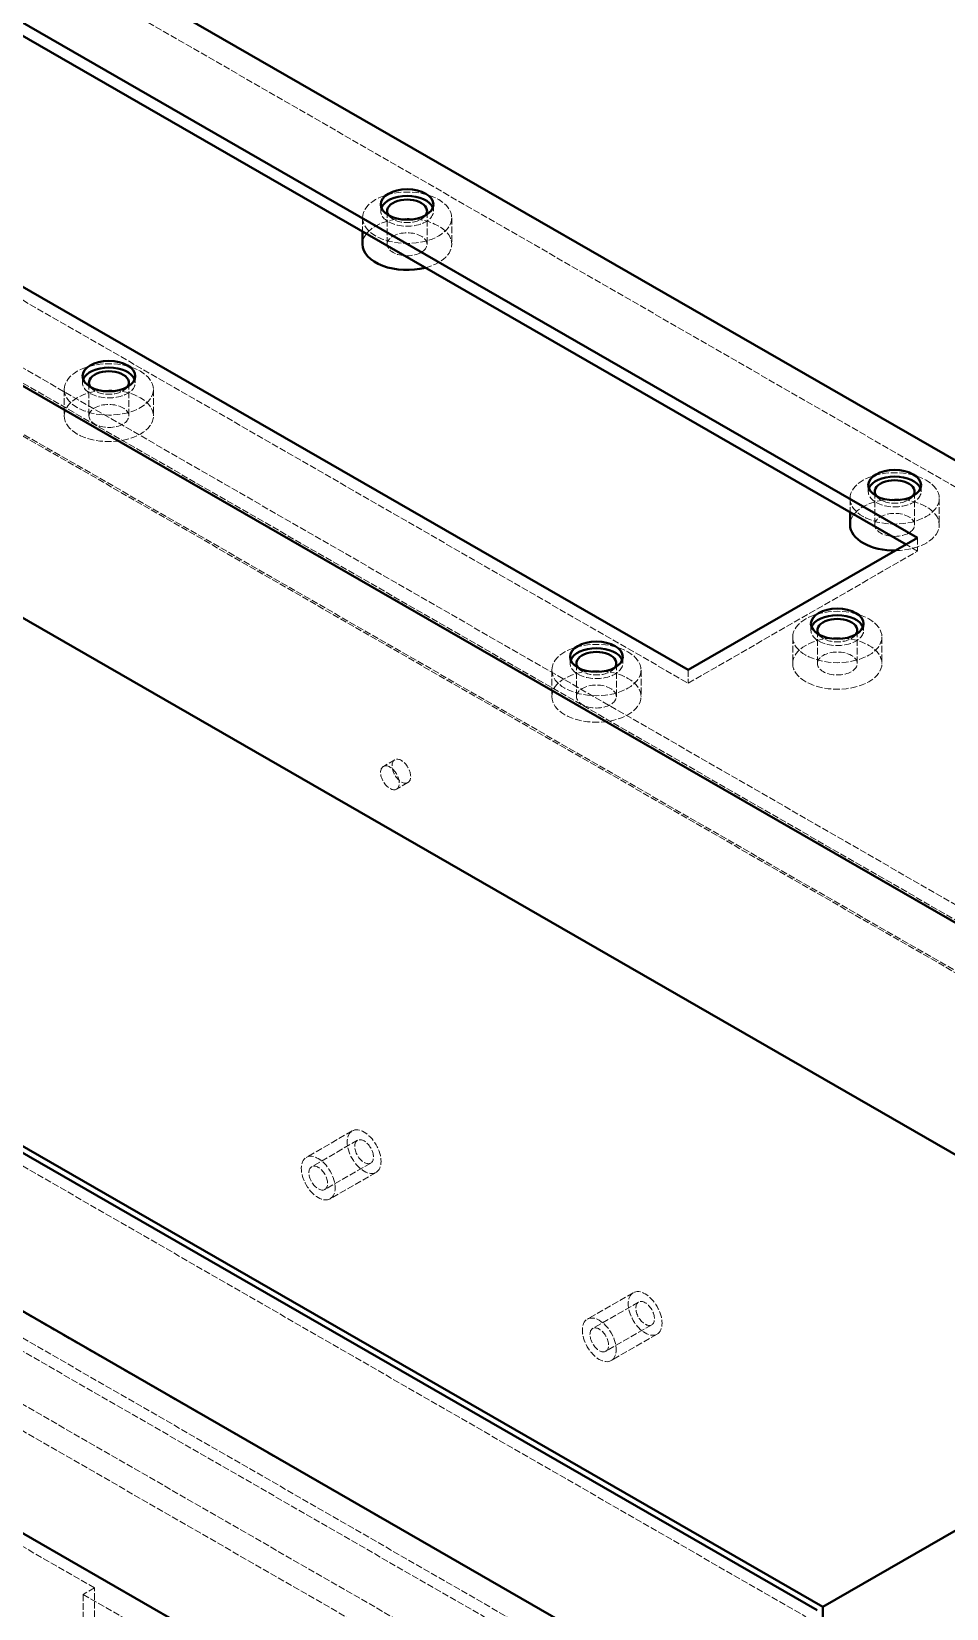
# Model space of a CAD drawing. Header units: millimetres. Extents: x 0 to 2378, y 0 to 1682.
# Drawn here: x 2191.6 to 2236.7, y 1470.2 to 1548 of the extents above; entities that cross this region are included whole.
import ezdxf

# ---------------------------------------------------------------- set-up
doc = ezdxf.new("R2010")
doc.units = ezdxf.units.MM
doc.header["$LTSCALE"] = 2
doc.linetypes.add('DASHED', pattern=[0.2067, 0.1654, -0.0413])
doc.layers.add('가려진 것(ISO)', color=2, linetype='DASHED', lineweight=18, true_color=0xffff00)
doc.layers.add('가시적인 것(ISO)', color=3, linetype='Continuous', lineweight=40, true_color=0x00ff00)

msp = doc.modelspace()

# ---------------------------------------------------------------- linework, layer by layer
at = {"layer": '가려진 것(ISO)'}
for p, q in [((2271.9172, 1505.4778), (2152.2747, 1574.3754)), ((2253.2496, 1494.7279), (2133.6071, 1563.6254)), ((2133.6071, 1552.1797), (2253.2496, 1483.2822)), ((2163.0227, 1547.5838), (2261.1692, 1491.065)), ((2170.2352, 1546.7675), (2223.9753, 1515.8206)), ((2258.3407, 1489.4362), (2160.1943, 1545.955)), ((2260.5186, 1490.6875), (2163.6733, 1546.457)), ((2258.2559, 1489.3845), (2161.4105, 1545.154)), ((2230.6221, 1470.2519), (2110.9797, 1539.1495)), ((2208.8161, 1539.4405), (2208.8161, 1539.1135)), ((2209.1327, 1539.1135), (2209.1327, 1537.4784)), ((2211.0995, 1539.1135), (2211.0995, 1537.4784)), ((2211.4161, 1539.4405), (2211.4161, 1539.1135)), ((2110.1312, 1538.6608), (2229.7736, 1469.7633)), ((2207.9161, 1538.7864), (2207.9161, 1538.0988)), ((2212.3161, 1538.7864), (2212.3161, 1537.4784)), ((2103.9086, 1535.0775), (2223.5511, 1466.18)), ((2194.1082, 1530.9708), (2194.1082, 1530.6438)), ((2194.4248, 1530.6438), (2194.4248, 1529.0087)), ((2196.3916, 1530.6438), (2196.3916, 1529.0087)), ((2196.7082, 1530.9708), (2196.7082, 1530.6438)), ((2221.854, 1465.1863), (2109.5655, 1529.849)), ((2110.1312, 1530.1747), (2222.4197, 1465.5121)), ((2193.2082, 1530.3168), (2193.2082, 1529.0087)), ((2197.6082, 1530.3168), (2197.6082, 1529.0087)), ((2115.5052, 1528.3705), (2224.9653, 1465.3366)), ((2116.6365, 1527.7164), (2224.9653, 1465.334)), ((2111.5454, 1526.0902), (2221.0055, 1463.0563)), ((2231.9577, 1524.9418), (2231.9577, 1524.2541)), ((2232.8577, 1525.5958), (2232.8577, 1525.2688)), ((2233.1743, 1525.2688), (2233.1743, 1523.6337)), ((2235.1411, 1525.2688), (2235.1411, 1523.6337)), ((2235.4577, 1525.5958), (2235.4577, 1525.2688)), ((2236.3577, 1524.9418), (2236.3577, 1523.6337)), ((2111.5454, 1524.7846), (2219.8741, 1462.4022)), ((2235.2891, 1522.3357), (2234.7212, 1522.6628)), ((2235.2891, 1522.9898), (2235.2891, 1522.3357)), ((2223.9753, 1515.8206), (2235.2891, 1522.3357)), ((2194.7011, 1471.1882), (2111.8282, 1518.9115)), ((2230.0293, 1518.7549), (2230.0293, 1518.4279)), ((2232.6293, 1518.7549), (2232.6293, 1518.4279)), ((2229.1293, 1518.1009), (2229.1293, 1516.7928)), ((2230.3459, 1518.4279), (2230.3459, 1516.7928)), ((2232.3127, 1518.4279), (2232.3127, 1516.7928)), ((2233.5293, 1518.1009), (2233.5293, 1516.7928)), ((2218.1499, 1517.1262), (2218.1499, 1516.7991)), ((2220.7499, 1517.1262), (2220.7499, 1516.7991)), ((2217.2499, 1516.4721), (2217.2499, 1515.164)), ((2218.4665, 1516.7991), (2218.4665, 1515.164)), ((2220.4333, 1516.7991), (2220.4333, 1515.164)), ((2221.6499, 1516.4721), (2221.6499, 1515.164)), ((2223.9753, 1516.4746), (2223.9753, 1515.8206)), ((2209.5096, 1512.0429), (2208.944, 1511.7171)), ((2210.1568, 1510.9191), (2209.5911, 1510.5934)), ((2207.4059, 1493.7311), (2205.1431, 1492.4281)), ((2207.6712, 1493.2704), (2205.4084, 1491.9674)), ((2208.3183, 1492.1467), (2206.0556, 1490.8436)), ((2208.5836, 1491.686), (2206.3208, 1490.3829)), ((2221.2652, 1485.7501), (2219.0024, 1484.447)), ((2221.5305, 1485.2894), (2219.2677, 1483.9864)), ((2222.1776, 1484.1656), (2219.9149, 1482.8626)), ((2222.4429, 1483.7049), (2220.1801, 1482.4019)), ((2253.2496, 1483.2822), (2230.6221, 1470.2519)), ((2194.7011, 1471.1882), (2194.1354, 1470.8624)), ((2194.1354, 1470.8624), (2194.1354, 1403.4966)), ((2194.1354, 1470.8624), (2197.8124, 1468.745)), ((2194.7011, 1403.8223), (2194.7011, 1471.1882))]:
    msp.add_line(p, q, dxfattribs=at)
for centre, major_axis, ratio in [((2210.1161, 1538.7864), (-2.2, 0), 0.5758617), ((2210.1161, 1537.4784), (-0.9834, 0), 0.5758617), ((2195.4082, 1530.3168), (-2.2, 0), 0.5758617), ((2195.4082, 1529.0087), (-2.2, 0), 0.5758617), ((2195.4082, 1529.0087), (-0.9834, 0), 0.5758617), ((2234.1577, 1524.9418), (-2.2, 0), 0.5758617), ((2234.1577, 1523.6337), (-0.9834, 0), 0.5758617), ((2231.3293, 1518.1009), (-2.2, 0), 0.5758617), ((2231.3293, 1516.7928), (-2.2, 0), 0.5758617), ((2219.4499, 1516.4721), (-2.2, 0), 0.5758617), ((2231.3293, 1516.7928), (-0.9834, 0), 0.5758617), ((2219.4499, 1515.164), (-2.2, 0), 0.5758617), ((2219.4499, 1515.164), (-0.9834, 0), 0.5758617), ((2209.2675, 1511.1552), (0.3236, -0.5619), 0.5780931), ((2209.8332, 1511.481), (0.3236, -0.5619), 0.5780931), ((2207.9947, 1492.7085), (0.5889, -1.0226), 0.5780931), ((2207.9947, 1492.7085), (0.3236, -0.5619), 0.5780931), ((2205.732, 1491.4055), (0.5889, -1.0226), 0.5780931), ((2205.732, 1491.4055), (0.3236, -0.5619), 0.5780931), ((2221.854, 1484.7275), (0.5889, -1.0226), 0.5780931), ((2221.854, 1484.7275), (0.3236, -0.5619), 0.5780931), ((2219.5913, 1483.4245), (0.5889, -1.0226), 0.5780931), ((2219.5913, 1483.4245), (0.3236, -0.5619), 0.5780931)]:
    msp.add_ellipse(centre, major_axis=major_axis, ratio=ratio, dxfattribs=at)
for centre, major_axis, start_param, end_param in [((2210.1161, 1539.1135), (1.3, 0), 2.9214033, 6.5033746), ((2210.1161, 1539.1135), (0.9834, 0), 3.5082826, 5.9164954), ((2210.1161, 1537.4784), (2.2, 0), 5.1286421, 9.424778), ((2195.4082, 1530.6438), (1.3, 0), 2.9214033, 6.5033746), ((2195.4082, 1530.6438), (0.9834, 0), 3.5082826, 5.9164954), ((2234.1577, 1523.6337), (2.2, 0), 4.7351917, 9.424778), ((2234.1577, 1525.2688), (1.3, 0), 2.9214033, 6.5033746), ((2234.1577, 1525.2688), (0.9834, 0), 3.5082826, 5.9164954), ((2231.3293, 1518.4279), (1.3, 0), 2.9214033, 6.5033746), ((2231.3293, 1518.4279), (0.9834, 0), 3.5082826, 5.9164954), ((2219.4499, 1516.7991), (1.3, 0), 2.9214033, 6.5033746), ((2219.4499, 1516.7991), (0.9834, 0), 3.5082826, 5.9164954)]:
    msp.add_ellipse(centre, major_axis=major_axis, ratio=0.5758617, start_param=start_param, end_param=end_param, dxfattribs=at)
at = {"layer": '가시적인 것(ISO)'}
for p, q in [((2273.0486, 1506.1319), (2152.2747, 1575.6809)), ((2253.2496, 1494.7304), (2132.4757, 1564.2794)), ((2181.5489, 1553.9367), (2235.2891, 1522.9898)), ((2234.7212, 1522.6628), (2181.5489, 1553.2826)), ((2132.4757, 1552.8338), (2253.2496, 1483.2847)), ((2223.9753, 1516.4746), (2170.2352, 1547.4215)), ((2230.6221, 1470.2545), (2109.8483, 1539.8035)), ((2230.3393, 1470.0916), (2109.5655, 1539.6406)), ((2207.9161, 1538.0988), (2207.9161, 1537.4784)), ((2102.7772, 1535.7315), (2223.5511, 1466.1825)), ((2231.9577, 1524.2541), (2231.9577, 1523.6337)), ((2235.2891, 1522.9898), (2223.9753, 1516.4746)), ((2111.2625, 1519.8913), (2198.9438, 1469.3991)), ((2253.2496, 1483.2847), (2230.6221, 1470.2545)), ((2230.6221, 1344.3522), (2230.6221, 1470.2545))]:
    msp.add_line(p, q, dxfattribs=at)
for centre in [(2210.1161, 1539.4405), (2195.4082, 1530.9708), (2234.1577, 1525.5958), (2231.3293, 1518.7549), (2219.4499, 1517.1262)]:
    msp.add_ellipse(centre, major_axis=(-1.3, 0), ratio=0.5758617, dxfattribs=at)
for centre, major_axis, start_param, end_param in [((2210.1161, 1539.1135), (-1.3, 0), 3.361782, 6.062996), ((2210.1161, 1539.1135), (-0.9834, 0), 2.7749027, 6.6498752), ((2210.1161, 1537.4784), (-2.2, 0), 0, 1.9870494), ((2195.4082, 1530.6438), (-1.3, 0), 3.361782, 6.062996), ((2195.4082, 1530.6438), (-0.9834, 0), 2.7749027, 6.6498752), ((2234.1577, 1525.2688), (-1.3, 0), 3.361782, 6.062996), ((2234.1577, 1525.2688), (-0.9834, 0), 2.7749027, 6.6498752), ((2234.1577, 1523.6337), (-2.2, 0), 0, 1.5935991), ((2231.3293, 1518.4279), (-1.3, 0), 3.361782, 6.062996), ((2231.3293, 1518.4279), (-0.9834, 0), 2.7749027, 6.6498752), ((2219.4499, 1516.7991), (-1.3, 0), 3.361782, 6.062996), ((2219.4499, 1516.7991), (-0.9834, 0), 2.7749027, 6.6498752)]:
    msp.add_ellipse(centre, major_axis=major_axis, ratio=0.5758617, start_param=start_param, end_param=end_param, dxfattribs=at)

doc.saveas('drawing.dxf')
